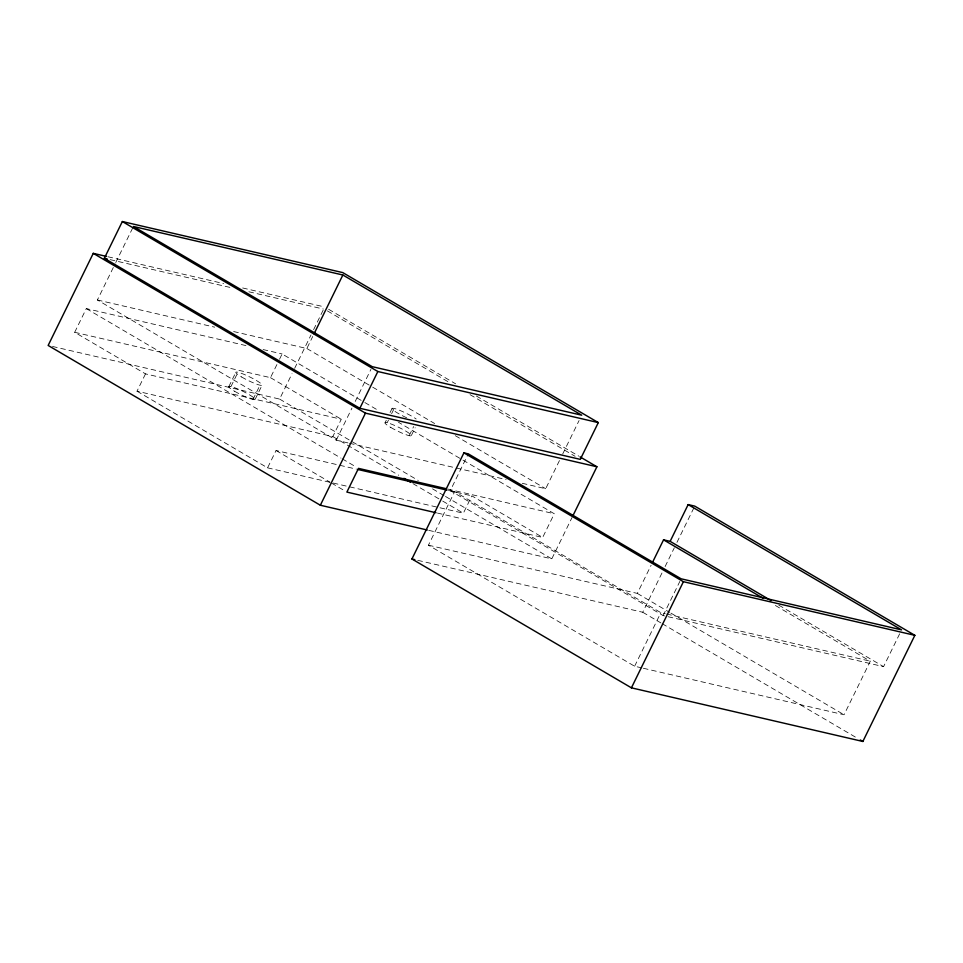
<?xml version="1.0" encoding="UTF-8"?>
<svg xmlns="http://www.w3.org/2000/svg" width="963" height="963" viewBox="0 0 963 963"><rect width="100%" height="100%" fill="white"/><g stroke="black" fill="none" stroke-linecap="round" stroke-linejoin="round"><path stroke-width="0.72" stroke-dasharray="4.82 3.61" d="M145.497 373.873L137.011 391.195L332.813 436.564L341.299 419.242L145.497 373.873L74.681 332.295L86.297 308.593L247.034 345.837M347.956 442.908L336.231 440.187L97.395 299.987L115.079 263.898M115.741 262.562L132.762 227.81M228.785 386.717L235.791 372.416M230.964 386.56L237.969 372.26M252.98 399.476L259.986 385.188M255.159 399.332L262.165 385.031M74.681 332.295L270.483 377.665L276.935 364.496M279.523 359.235L282.099 353.963L363.569 401.788M52.484 346.451L279.595 399.079L292.018 373.716M294.63 368.384L310.977 335.016M313.601 329.671L324.062 308.316M233.624 331.549L306.848 348.51L312.734 336.484M137.011 391.195L267.57 467.837L276.056 450.515L356.418 469.137M336.231 440.187L351.952 408.107M355.227 401.427L370.936 369.347M384.983 422.901L386.259 420.301M390.087 412.513L391.989 408.613M387.162 422.757L388.438 420.157M391.628 413.657L394.168 408.456M409.179 435.673L413.645 426.573M411.357 435.517L415.185 427.728M899.647 633.823L883.577 666.649L663.122 615.562L450.287 490.624L468.295 453.874M641.888 667.925L634.617 666.24L428.439 545.202L454.68 491.636L660.859 612.673L665.252 613.684M439.995 507.79L463.372 513.207L471.858 495.885L542.675 537.45L554.291 513.748L398.489 422.288M522.247 483.294L545.684 488.723L560.081 459.315M562.705 453.97L579.076 420.542M428.74 530.348L551.787 558.865L572.058 517.48M428.439 545.202L637.313 593.401L651.096 565.281M417.761 560.334L642.73 612.251L662.484 571.95M665.108 566.569L674.329 547.766M676.953 542.386L694.07 507.465M634.617 666.24L660.859 612.673M663.122 615.562L679.842 581.435M643.344 668.262L844.057 714.763L870.299 661.196L773.385 604.307M450.287 490.624L454.68 491.636M107.916 256.748L223.633 283.567M242.676 287.973L324.712 306.98M110.179 259.649L229.892 287.383M248.863 291.777L323.327 309.027M97.395 299.987L214.689 327.167M263.104 349.557L282.099 353.963M349.413 443.245L454.873 467.681M456.342 468.018L506.141 479.55M447.614 489.023L554.291 513.748M448.481 490.468L471.858 495.885M267.57 467.837L438.526 507.453M437.467 513.074L542.675 537.45M666.709 614.033L870.299 661.196M328.6 309.267L455.619 383.828M476.36 396.01L578.751 456.113M327.372 310.893L449.3 382.467M470.052 394.649L575.104 456.318M778.79 605.137L883.577 666.649M306.848 348.51L371.393 386.404M372.693 387.162L434.65 423.539M455.306 435.673L545.684 488.723M364.869 402.546L377.797 410.142M270.483 377.665L341.299 419.242M637.313 593.401L669.622 612.36M670.91 613.118L844.057 714.763M279.595 399.079L418.279 480.489M432.543 488.855L444.208 495.704M445.508 496.463L551.787 558.865M642.73 612.251L660.859 622.892M662.159 623.651L856.384 737.67M332.813 436.564L398.742 475.265M412.958 483.619L441.391 500.315M442.691 501.073L463.372 513.207M86.297 308.593L340.974 458.099M342.226 458.833L355.985 466.911M276.056 450.515L330.128 482.258M331.416 483.017L345.585 491.323M406.639 417.761A14.65 1.938 26.1 0 1 392.471 409.395A14.65 1.938 26.1 0 1 399.705 410.334A14.65 1.938 26.1 0 1 416.16 418.989M241.581 376.966A14.65 1.938 26.1 0 0 262.129 385.176A14.65 1.938 26.1 0 0 243.218 374.029A14.65 1.938 26.1 0 0 241.581 376.966M234.575 391.255A14.65 1.938 26.1 0 0 255.123 399.476A14.65 1.938 26.1 0 0 236.212 388.318A14.65 1.938 26.1 0 0 234.575 391.255M390.785 427.452A14.65 1.938 26.1 0 0 411.321 435.673A14.65 1.938 26.1 0 0 392.41 424.514A14.65 1.938 26.1 0 0 390.785 427.452"/><path stroke-width="1.44" d="M106.448 256.411L93.267 253.353L48.15 345.452L320.342 505.238L427.271 530.011M104.341 258.289L122.349 221.538L342.792 272.613L598.3 422.601L580.292 459.363L359.849 408.288L104.341 258.289L107.254 258.975M314.046 333.812L342.864 274.997L581.7 415.197L372.248 366.674L133.412 226.474L342.864 274.997M359.849 408.288L377.857 371.525L598.3 422.601M320.342 505.238L365.459 413.139L596.904 466.766L572.708 516.144M688.148 504.6L694.732 506.117L914.85 635.327L862.86 741.462L631.415 687.835L411.923 558.985L463.913 452.863L468.295 453.874L681.13 578.811L901.573 629.886L688.148 504.6L670.14 541.35L663.555 539.834L652.408 562.597M631.415 687.835L683.405 581.7L914.85 635.327M411.923 558.985L414.836 559.659M446.158 488.686L358.489 468.379L346.873 492.081L436.01 512.737M357.887 469.475L447.013 490.131M580.051 456.871L596.904 466.766M670.14 541.35L771.038 600.587M122.349 221.538L377.857 371.525M663.555 539.834L763.057 598.24M463.913 452.863L683.405 581.7M93.267 253.353L365.459 413.139M860.272 739.945L862.86 741.462M403.906 478.31L410.37 482.102"/></g></svg>
